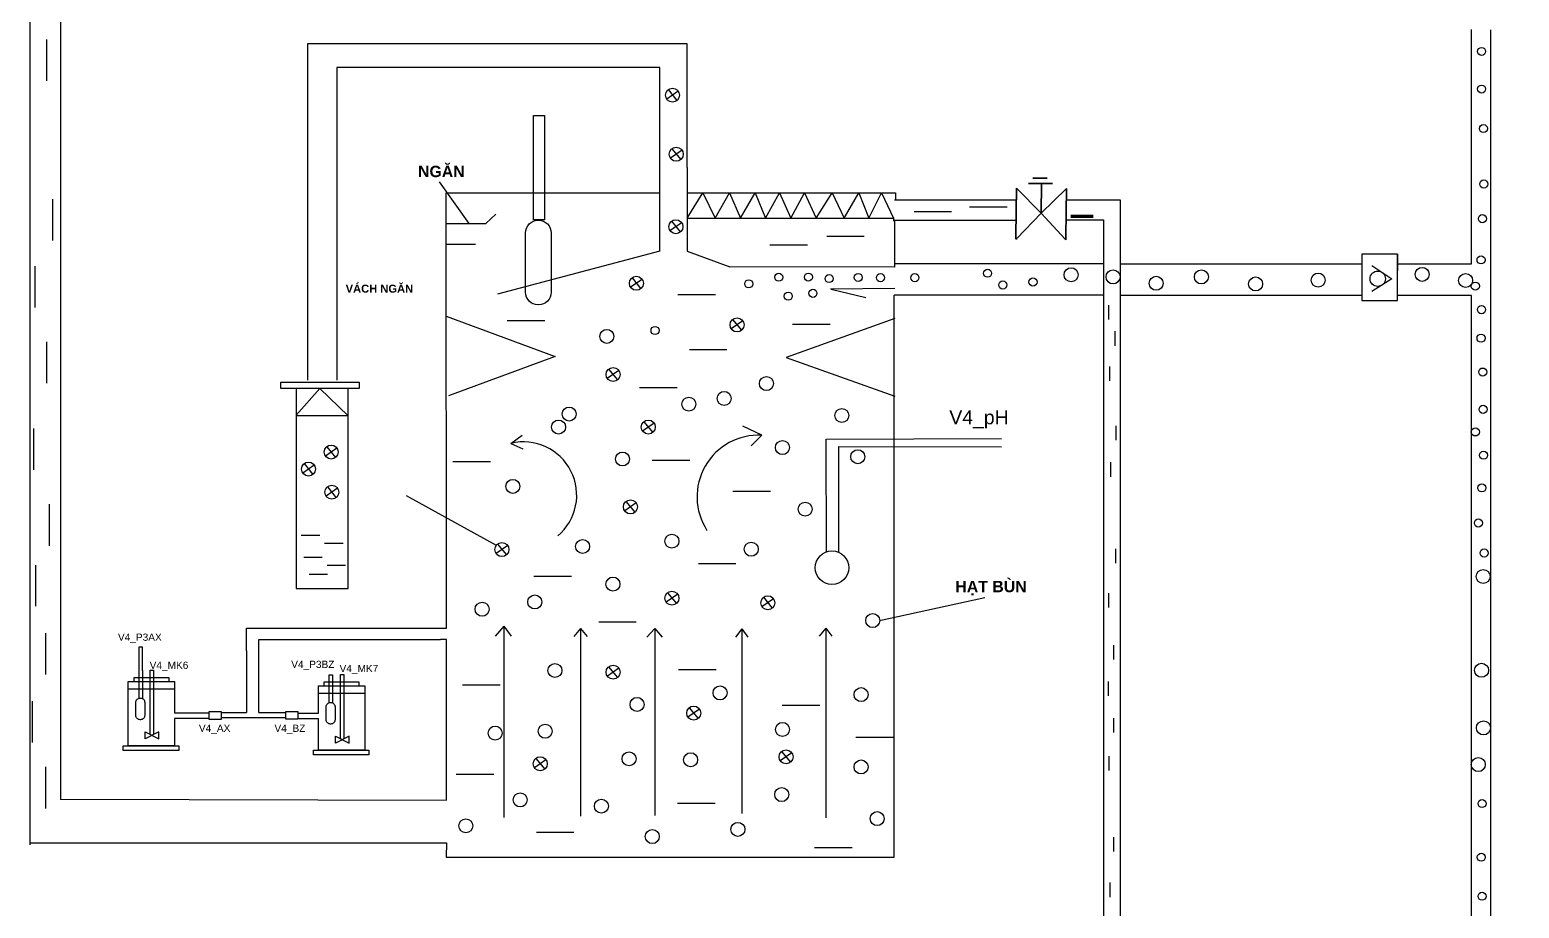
# Model space of a CAD drawing. Header units: millimetres. Extents: x 7014966 to 7187914, y 108642 to 109358.
# Drawn here: x 7015216.1 to 7015346.8, y 109059.2 to 109136.1 of the extents above; entities that cross this region are included whole.
import ezdxf

# ---------------------------------------------------------------- set-up
doc = ezdxf.new("R2010")
doc.units = ezdxf.units.MM
doc.layers.add('1. Net dam', color=7, linetype='Continuous', lineweight=35)
doc.styles.get("Standard").update_dxf_attribs({"font": 'arial.ttf'})

msp = doc.modelspace()

# ---------------------------------------------------------------- linework, layer by layer
for p, q in [((7015216.15, 109169.82), (7015216.14, 109064.73)), ((7015218.82, 109168.91), (7015218.82, 109068.68)), ((7015217.6, 109135.3), (7015217.6, 109131.68)), ((7015342.58, 109115.62), (7015342.58, 109136.16)), ((7015344.3, 109003.79), (7015344.3, 109136.13)), ((7015273.79, 109134.91), (7015240.49, 109134.91)), ((7015240.49, 109134.91), (7015240.49, 109105.45)), ((7015273.79, 109124.08), (7015273.79, 109134.91)), ((7015271.41, 109132.83), (7015243.07, 109132.83)), ((7015243.07, 109132.83), (7015243.07, 109105.44)), ((7015271.41, 109116.74), (7015271.41, 109132.83)), ((7015273.01, 109130.77), (7015272, 109130.08)), ((7015272.12, 109130.9), (7015272.89, 109129.95)), ((7015273.35, 109125.59), (7015272.34, 109124.89)), ((7015272.46, 109125.72), (7015273.23, 109124.77)), ((7015273.79, 109124.08), (7015273.79, 109116.74)), ((7015252.04, 109122.82), (7015254.65, 109119.17)), ((7015218.14, 109121.29), (7015218.14, 109117.67)), ((7015252.66, 109121.85), (7015271.41, 109121.85)), ((7015252.7, 109083.7), (7015252.66, 109121.85)), ((7015273.79, 109121.85), (7015291.48, 109121.85)), ((7015273.79, 109119.63), (7015275.17, 109121.85)), ((7015275.17, 109121.85), (7015276.26, 109119.63)), ((7015276.26, 109119.63), (7015277.51, 109121.85)), ((7015277.51, 109121.85), (7015278.48, 109119.63)), ((7015278.48, 109119.63), (7015279.76, 109121.85)), ((7015279.76, 109121.85), (7015280.67, 109119.63)), ((7015280.67, 109119.63), (7015281.89, 109121.85)), ((7015281.89, 109121.85), (7015282.89, 109119.63)), ((7015282.89, 109119.63), (7015284.09, 109121.85)), ((7015284.09, 109121.85), (7015285.1, 109119.63)), ((7015285.1, 109119.63), (7015286.51, 109121.85)), ((7015286.51, 109121.85), (7015287.56, 109119.63)), ((7015287.56, 109119.63), (7015288.85, 109121.85)), ((7015288.85, 109121.85), (7015289.73, 109119.63)), ((7015289.73, 109119.63), (7015290.84, 109121.85)), ((7015290.84, 109121.85), (7015291.89, 109119.63)), ((7015291.48, 109121.85), (7015292.08, 109121.85)), ((7015291.97, 109121.25), (7015302.67, 109121.25)), ((7015292.08, 109121.85), (7015292.08, 109121.25)), ((7015298.57, 109120.64), (7015301.86, 109120.64)), ((7015307.05, 109121.25), (7015311.78, 109121.25)), ((7015311.78, 109121.25), (7015311.78, 109043.38)), ((7015256.14, 109119.17), (7015257.02, 109119.98)), ((7015272.43, 109119.37), (7015273.2, 109118.42)), ((7015273.79, 109119.63), (7015291.47, 109119.63)), ((7015291.47, 109119.63), (7015291.89, 109119.63)), ((7015291.89, 109119.63), (7015291.89, 109119.38)), ((7015291.98, 109119.43), (7015291.97, 109115.35)), ((7015302.65, 109119.43), (7015291.98, 109119.43)), ((7015293.7, 109120.21), (7015296.99, 109120.21)), ((7015307.04, 109119.68), (7015307.04, 109119.68)), ((7015307.04, 109119.5), (7015310.32, 109119.5)), ((7015310.32, 109119.5), (7015310.32, 109038.42)), ((7015252.66, 109119.17), (7015256.14, 109119.17)), ((7015273.32, 109119.24), (7015272.31, 109118.55)), ((7015286.04, 109118.05), (7015289.33, 109118.05)), ((7015252.66, 109117.37), (7015255.22, 109117.37)), ((7015271.41, 109116.74), (7015257.17, 109112.99)), ((7015273.79, 109116.74), (7015277.55, 109115.38)), ((7015281.06, 109117.3), (7015284.35, 109117.3)), ((7015216.57, 109115.44), (7015216.57, 109111.82)), ((7015291.98, 109115.35), (7015277.55, 109115.38)), ((7015310.32, 109115.62), (7015291.97, 109115.62)), ((7015311.78, 109115.62), (7015332.98, 109115.62)), ((7015336.1, 109116.48), (7015332.98, 109116.48)), ((7015332.98, 109116.48), (7015332.98, 109114.89)), ((7015333.86, 109115.49), (7015335.61, 109114.33)), ((7015336.1, 109112.43), (7015336.1, 109116.48)), ((7015336.1, 109116.48), (7015336.1, 109115.02)), ((7015336.1, 109115.62), (7015342.58, 109115.62)), ((7015269.85, 109114.27), (7015268.84, 109113.58)), ((7015268.96, 109114.4), (7015269.73, 109113.45)), ((7015332.98, 109114.89), (7015332.98, 109112.43)), ((7015335.61, 109114.33), (7015333.86, 109113.21)), ((7015272.99, 109112.95), (7015276.28, 109112.95)), ((7015292, 109113.47), (7015286.38, 109113.42)), ((7015286.42, 109113.41), (7015289.48, 109112.69)), ((7015294.77, 109112.89), (7015291.96, 109112.89)), ((7015291.96, 109063.64), (7015291.96, 109112.89)), ((7015310.32, 109112.89), (7015294.77, 109112.89)), ((7015311.78, 109112.89), (7015332.98, 109112.89)), ((7015336.1, 109113.7), (7015336.1, 109113.7)), ((7015336.1, 109112.89), (7015342.58, 109112.89)), ((7015342.58, 109006.27), (7015342.58, 109112.86)), ((7015260.15, 109112.09), (7015260.15, 109112.09)), ((7015310.74, 109112.01), (7015310.74, 109110.75)), ((7015332.98, 109112.43), (7015336.1, 109112.43)), ((7015252.66, 109111.04), (7015262.22, 109107.52)), ((7015258.02, 109110.68), (7015261.31, 109110.68)), ((7015278.67, 109110.63), (7015277.66, 109109.93)), ((7015277.78, 109110.76), (7015278.56, 109109.81)), ((7015292, 109110.84), (7015282.48, 109107.44)), ((7015283.05, 109110.36), (7015286.34, 109110.36)), ((7015311.32, 109109.72), (7015311.32, 109108.46)), ((7015217.61, 109108.81), (7015217.61, 109105.18)), ((7015273.99, 109108.12), (7015277.28, 109108.12)), ((7015262.22, 109107.52), (7015252.85, 109104.06)), ((7015267.8, 109106.29), (7015266.79, 109105.59)), ((7015266.91, 109106.41), (7015267.69, 109105.46)), ((7015282.48, 109107.44), (7015292, 109104.04)), ((7015310.85, 109106.63), (7015310.85, 109105.38)), ((7015238.15, 109105.25), (7015245.02, 109105.25)), ((7015238.15, 109104.71), (7015238.15, 109105.25)), ((7015245.02, 109105.25), (7015245.02, 109104.71)), ((7015245.02, 109104.71), (7015238.15, 109104.71)), ((7015239.49, 109104.71), (7015239.49, 109087.18)), ((7015241.58, 109104.71), (7015244.05, 109102.31)), ((7015244.05, 109087.18), (7015244.05, 109104.71)), ((7015269.63, 109104.79), (7015272.92, 109104.79)), ((7015244.05, 109102.31), (7015239.49, 109102.31)), ((7015216.45, 109101.19), (7015216.45, 109097.57)), ((7015270.9, 109101.68), (7015269.89, 109100.98)), ((7015270, 109101.8), (7015270.78, 109100.85)), ((7015280.34, 109100.61), (7015278.69, 109101.4)), ((7015311.39, 109101.43), (7015311.39, 109100.17)), ((7015258.34, 109099.9), (7015259.33, 109100.63)), ((7015258.34, 109099.9), (7015259.39, 109099.43)), ((7015280.34, 109100.61), (7015279.41, 109099.67)), ((7015285.98, 109100.28), (7015301.37, 109100.33)), ((7015286.01, 109090.39), (7015285.98, 109100.28)), ((7015243.08, 109099.49), (7015242.07, 109098.79)), ((7015242.18, 109099.61), (7015242.96, 109098.67)), ((7015270.73, 109098.43), (7015274.02, 109098.43)), ((7015287.08, 109099.63), (7015287.06, 109090.36)), ((7015287.08, 109099.63), (7015301.36, 109099.59)), ((7015241.09, 109098), (7015240.08, 109097.3)), ((7015240.19, 109098.13), (7015240.97, 109097.18)), ((7015253.24, 109098.3), (7015256.54, 109098.3)), ((7015310.93, 109098.24), (7015310.93, 109096.98)), ((7015243.14, 109095.97), (7015242.13, 109095.27)), ((7015242.25, 109096.09), (7015243.02, 109095.14)), ((7015217.85, 109094.56), (7015217.85, 109090.93)), ((7015249.15, 109095.34), (7015257.05, 109090.98)), ((7015269.33, 109094.68), (7015268.32, 109093.99)), ((7015268.43, 109094.81), (7015269.21, 109093.86)), ((7015277.81, 109095.72), (7015281.1, 109095.72)), ((7015239.95, 109091.86), (7015241.57, 109091.86)), ((7015241.99, 109091.15), (7015243.62, 109091.15)), ((7015258.06, 109090.94), (7015257.05, 109090.25)), ((7015257.16, 109091.07), (7015257.94, 109090.12)), ((7015311.36, 109090.67), (7015311.36, 109089.41)), ((7015216.64, 109089.24), (7015216.64, 109085.62)), ((7015240.16, 109089.93), (7015241.78, 109089.93)), ((7015274.78, 109089.36), (7015278.07, 109089.36)), ((7015240.63, 109088.45), (7015242.26, 109088.45)), ((7015242.21, 109089.22), (7015243.83, 109089.22)), ((7015260.35, 109088.25), (7015263.65, 109088.25)), ((7015239.49, 109087.18), (7015244.05, 109087.18)), ((7015272.97, 109086.68), (7015271.96, 109085.99)), ((7015272.08, 109086.81), (7015272.85, 109085.86)), ((7015310.76, 109086.76), (7015310.76, 109085.51)), ((7015281.37, 109086.28), (7015280.36, 109085.58)), ((7015280.48, 109086.41), (7015281.26, 109085.46)), ((7015290.68, 109084.37), (7015299.92, 109086.38)), ((7015266.04, 109084.27), (7015269.33, 109084.27)), ((7015217.52, 109083.28), (7015217.52, 109079.65)), ((7015235.14, 109083.39), (7015235.14, 109083.7)), ((7015235.14, 109083.7), (7015236.58, 109083.7)), ((7015235.14, 109081.73), (7015235.14, 109083.39)), ((7015236.23, 109082.7), (7015237.28, 109082.72)), ((7015236.58, 109083.7), (7015252.7, 109083.7)), ((7015237.28, 109082.72), (7015252.15, 109082.72)), ((7015252.69, 109082.72), (7015252.15, 109082.72)), ((7015252.69, 109068.62), (7015252.69, 109082.72)), ((7015257.71, 109083.87), (7015256.95, 109082.99)), ((7015257.71, 109083.87), (7015257.71, 109067.12)), ((7015257.71, 109083.87), (7015258.36, 109082.99)), ((7015264.45, 109083.68), (7015263.85, 109082.98)), ((7015264.45, 109083.68), (7015264.45, 109067.23)), ((7015264.45, 109083.68), (7015265.02, 109082.98)), ((7015270.96, 109083.67), (7015270.27, 109082.93)), ((7015270.96, 109083.67), (7015270.96, 109067.29)), ((7015270.96, 109083.67), (7015271.6, 109082.93)), ((7015278.59, 109083.65), (7015278.04, 109082.93)), ((7015278.59, 109083.65), (7015278.6, 109067.46)), ((7015278.59, 109083.65), (7015279.13, 109082.93)), ((7015285.96, 109083.69), (7015285.39, 109083)), ((7015285.96, 109083.69), (7015285.96, 109067.07)), ((7015285.96, 109083.69), (7015286.49, 109083)), ((7015225.72, 109079.99), (7015225.72, 109082.07)), ((7015225.72, 109082.07), (7015226.01, 109082.07)), ((7015226.01, 109079.96), (7015226.01, 109082.07)), ((7015235.14, 109081.73), (7015235.14, 109076.3)), ((7015236.23, 109076.3), (7015236.23, 109082.7)), ((7015311.2, 109082.21), (7015311.2, 109080.95)), ((7015267.81, 109080.2), (7015266.8, 109079.5)), ((7015266.91, 109080.32), (7015267.69, 109079.38)), ((7015225.28, 109079.04), (7015225.28, 109079.37)), ((7015225.28, 109079.37), (7015228.32, 109079.37)), ((7015225.72, 109077.56), (7015225.72, 109079.99)), ((7015226.01, 109079.99), (7015226.01, 109077.54)), ((7015226.71, 109074.4), (7015226.71, 109080.01)), ((7015226.71, 109080.01), (7015226.99, 109080.01)), ((7015226.99, 109080.01), (7015226.99, 109074.39)), ((7015228.32, 109079.37), (7015228.32, 109079.04)), ((7015241.96, 109078.66), (7015241.96, 109078.99)), ((7015241.96, 109078.99), (7015245.01, 109078.99)), ((7015242.4, 109077.18), (7015242.4, 109079.61)), ((7015242.4, 109079.61), (7015242.69, 109079.61)), ((7015242.69, 109079.61), (7015242.69, 109077.16)), ((7015243.4, 109074.02), (7015243.4, 109079.63)), ((7015243.4, 109079.63), (7015243.68, 109079.63)), ((7015243.68, 109079.63), (7015243.68, 109074.01)), ((7015245.01, 109078.99), (7015245.01, 109078.66)), ((7015273.04, 109080.07), (7015276.33, 109080.07)), ((7015310.72, 109079.03), (7015310.72, 109077.77)), ((7015224.77, 109078.4), (7015228.83, 109078.4)), ((7015241.46, 109076.25), (7015241.46, 109078.31)), ((7015241.46, 109078.02), (7015245.52, 109078.02)), ((7015254.1, 109078.74), (7015257.4, 109078.74)), ((7015216.35, 109077.31), (7015216.35, 109073.68)), ((7015231.87, 109076.25), (7015228.83, 109076.25)), ((7015239.66, 109076.25), (7015241.46, 109076.25)), ((7015274.87, 109076.61), (7015273.86, 109075.91)), ((7015273.98, 109076.73), (7015274.75, 109075.79)), ((7015282.14, 109076.97), (7015285.43, 109076.97)), ((7015231.87, 109075.79), (7015228.83, 109075.79)), ((7015228.83, 109075.79), (7015228.83, 109073.77)), ((7015239.66, 109075.8), (7015241.46, 109075.8)), ((7015311.2, 109075.82), (7015311.2, 109074.56)), ((7015226.25, 109074.63), (7015227.45, 109074.01)), ((7015227.45, 109074.63), (7015226.25, 109074.01)), ((7015226.25, 109074.01), (7015226.25, 109074.63)), ((7015227.45, 109074.01), (7015227.45, 109074.63)), ((7015242.94, 109074.25), (7015244.14, 109073.63)), ((7015244.14, 109074.25), (7015242.94, 109073.63)), ((7015242.94, 109073.63), (7015242.94, 109074.25)), ((7015244.14, 109073.63), (7015244.14, 109074.25)), ((7015288.6, 109074.14), (7015291.9, 109074.14)), ((7015260.52, 109072.29), (7015261.3, 109071.35)), ((7015282.97, 109072.77), (7015281.96, 109072.08)), ((7015282.08, 109072.9), (7015282.85, 109071.95)), ((7015310.77, 109072.5), (7015310.77, 109071.24)), ((7015217.52, 109071.54), (7015217.52, 109067.91)), ((7015261.41, 109072.17), (7015260.4, 109071.47)), ((7015253.54, 109070.92), (7015256.84, 109070.92)), ((7015218.82, 109068.72), (7015252.69, 109068.62)), ((7015272.95, 109068.38), (7015276.25, 109068.38)), ((7015260.58, 109065.82), (7015263.87, 109065.82)), ((7015216.15, 109064.88), (7015252.69, 109064.88)), ((7015252.69, 109064.88), (7015252.66, 109063.64)), ((7015284.97, 109064.48), (7015288.27, 109064.48)), ((7015311.19, 109065.4), (7015311.19, 109064.14)), ((7015252.66, 109063.64), (7015291.96, 109063.64)), ((7015310.86, 109061.4), (7015310.86, 109060.14))]:
    msp.add_line(p, q)
at = {"lineweight": 120, "ltscale": 5.506639}
msp.add_line((7015307.44, 109119.8), (7015309.4, 109119.8), dxfattribs=at)
for points in [[(7015260.32, 109128.62), (7015261.29, 109128.62), (7015261.29, 109119.5), (7015260.32, 109119.5)], [(7015231.87, 109076.39), (7015232.93, 109076.39), (7015232.93, 109075.69), (7015231.87, 109075.69)], [(7015239.66, 109075.73), (7015238.6, 109075.73), (7015238.6, 109076.41), (7015239.66, 109076.41)], [(7015224.33, 109073.39), (7015229.2, 109073.39), (7015229.2, 109072.97), (7015224.33, 109072.97)], [(7015241.02, 109073.01), (7015245.88, 109073.01), (7015245.88, 109072.59), (7015241.02, 109072.59)]]:
    msp.add_lwpolyline(points, close=True)
for points in [[(7015260.72, 109119.45), (7015260.77, 109119.45, -0.414214), (7015261.86, 109118.35), (7015261.86, 109113.14, -0.414214), (7015260.77, 109112.04), (7015260.72, 109112.04, -0.414214), (7015259.63, 109113.14), (7015259.63, 109118.35, -0.414214)], [(7015225.82, 109077.58), (7015225.84, 109077.58, -0.414214), (7015226.22, 109077.2), (7015226.22, 109076.06, -0.414214), (7015225.84, 109075.68), (7015225.82, 109075.68, -0.414214), (7015225.44, 109076.06), (7015225.44, 109077.2, -0.414214)], [(7015242.51, 109077.2), (7015242.53, 109077.2, -0.414214), (7015242.91, 109076.81), (7015242.91, 109075.68, -0.414214), (7015242.53, 109075.3), (7015242.51, 109075.3, -0.414214), (7015242.13, 109075.68), (7015242.13, 109076.81, -0.414214)]]:
    msp.add_lwpolyline(points, format="xyb", close=True)
for points in [[(7015239.49, 109102.38), (7015241.58, 109104.71)], [(7015228.83, 109073.77), (7015228.83, 109073.39), (7015224.77, 109073.39), (7015224.77, 109079.04), (7015228.83, 109079.04), (7015228.83, 109078.7)], [(7015228.83, 109078.7), (7015228.83, 109076.25)], [(7015241.46, 109078.31), (7015241.46, 109078.66), (7015245.52, 109078.66), (7015245.52, 109073.01), (7015241.46, 109073.01), (7015241.46, 109073.4)], [(7015232.93, 109076.3), (7015235.14, 109076.3)], [(7015236.23, 109076.3), (7015238.6, 109076.3)], [(7015238.6, 109075.84), (7015232.93, 109075.84)], [(7015241.46, 109073.4), (7015241.46, 109075.8)]]:
    msp.add_lwpolyline(points)
for centre, radius in [((7015343.48, 109134.25), 0.354), ((7015343.48, 109130.95), 0.354), ((7015272.51, 109130.42), 0.613), ((7015343.64, 109127.49), 0.354), ((7015272.84, 109125.24), 0.613), ((7015343.67, 109122.63), 0.354), ((7015272.81, 109118.89), 0.613), ((7015343.55, 109119.59), 0.354), ((7015343.43, 109115.98), 0.354), ((7015269.34, 109113.93), 0.613), ((7015279.2, 109113.88), 0.354), ((7015281.83, 109114.46), 0.354), ((7015284.43, 109114.47), 0.354), ((7015286.25, 109114.34), 0.354), ((7015288.8, 109114.44), 0.354), ((7015290.75, 109114.42), 0.354), ((7015293.77, 109114.42), 0.354), ((7015300.15, 109114.81), 0.354), ((7015301.48, 109113.78), 0.354), ((7015304.13, 109114.04), 0.354), ((7015307.47, 109114.68), 0.613), ((7015311.15, 109114.49), 0.613), ((7015314.93, 109113.93), 0.613), ((7015318.9, 109114.49), 0.613), ((7015323.66, 109113.87), 0.613), ((7015329.14, 109114.21), 0.613), ((7015334.37, 109114.33), 0.674), ((7015338.27, 109114.71), 0.613), ((7015342.08, 109114.17), 0.613), ((7015282.66, 109112.8), 0.354), ((7015284.83, 109113.05), 0.354), ((7015342.93, 109113.68), 0.354), ((7015343.47, 109111.62), 0.354), ((7015270.98, 109109.79), 0.354), ((7015278.17, 109110.28), 0.613), ((7015266.75, 109109.28), 0.613), ((7015343.43, 109109.12), 0.354), ((7015267.3, 109105.94), 0.613), ((7015343.58, 109106.15), 0.354), ((7015280.75, 109105.14), 0.613), ((7015273.94, 109103.34), 0.613), ((7015277.04, 109103.84), 0.613), ((7015263.45, 109102.47), 0.613), ((7015287.36, 109102.34), 0.613), ((7015343.61, 109102.88), 0.354), ((7015262.52, 109101.33), 0.613), ((7015270.39, 109101.33), 0.613), ((7015342.93, 109100.9), 0.354), ((7015242.57, 109099.14), 0.613), ((7015282.15, 109099.53), 0.613), ((7015268.13, 109098.53), 0.613), ((7015288.76, 109098.73), 0.613), ((7015343.65, 109098.86), 0.354), ((7015240.58, 109097.65), 0.613), ((7015242.63, 109095.62), 0.613), ((7015258.51, 109096.13), 0.613), ((7015343.5, 109096), 0.354), ((7015268.82, 109094.33), 0.613), ((7015284.15, 109094.13), 0.613), ((7015343.2, 109092.92), 0.354), ((7015272.46, 109091.33), 0.613), ((7015257.55, 109090.59), 0.613), ((7015264.63, 109090.86), 0.613), ((7015279.42, 109090.62), 0.613), ((7015343.7, 109090.29), 0.354), ((7015286.5, 109089), 1.47), ((7015267.29, 109087.57), 0.613), ((7015343.62, 109088.23), 0.613), ((7015272.46, 109086.33), 0.613), ((7015255.81, 109085.36), 0.613), ((7015260.43, 109086), 0.613), ((7015280.87, 109085.93), 0.613), ((7015290.07, 109084.37), 0.613), ((7015262.2, 109079.99), 0.613), ((7015267.3, 109079.85), 0.613), ((7015343.48, 109080.01), 0.613), ((7015269.4, 109077.02), 0.613), ((7015276.68, 109078.03), 0.613), ((7015289.05, 109077.88), 0.613), ((7015274.37, 109076.26), 0.613), ((7015256.96, 109074.51), 0.613), ((7015261.34, 109074.67), 0.613), ((7015282.16, 109074.83), 0.613), ((7015343.64, 109074.96), 0.613), ((7015260.91, 109071.82), 0.613), ((7015268.7, 109072.25), 0.613), ((7015274.1, 109072.17), 0.613), ((7015282.47, 109072.43), 0.613), ((7015343.19, 109071.75), 0.613), ((7015289.05, 109071.54), 0.613), ((7015282.09, 109069.12), 0.613), ((7015259.15, 109068.65), 0.613), ((7015266.27, 109068.1), 0.613), ((7015343.52, 109068.33), 0.354), ((7015290.46, 109067.01), 0.613), ((7015254.38, 109066.38), 0.613), ((7015270.74, 109065.44), 0.613), ((7015278.25, 109066.07), 0.613), ((7015343.45, 109063.63), 0.354), ((7015343.52, 109060.21), 0.354)]:
    msp.add_circle(centre, radius)
for centre, radius, start, end in [((7015259.44, 109095.36), 4.67, 310.139, 103.5665), ((7015280.06, 109095.22), 5.4, 87.0783, 213.0372)]:
    msp.add_arc(centre, radius, start, end)
at = {"layer": '1. Net dam'}
for p, q in [((7015302.68, 109122.27), (7015302.64, 109118.08)), ((7015304.85, 109120.07), (7015302.68, 109122.27)), ((7015305.85, 109122.67), (7015303.74, 109122.68)), ((7015305.36, 109123.13), (7015304.13, 109123.14)), ((7015304.85, 109120.07), (7015304.88, 109122.67)), ((7015304.85, 109120.07), (7015307.06, 109122.23)), ((7015307.06, 109122.23), (7015307.02, 109118.03)), ((7015307.05, 109120.83), (7015307.05, 109120.83)), ((7015304.85, 109120.07), (7015302.7, 109117.86)), ((7015304.85, 109120.07), (7015306.95, 109117.81)), ((7015307.04, 109119.55), (7015307.04, 109119.55)), ((7015302.64, 109118.08), (7015302.64, 109117.79)), ((7015307.02, 109118.03), (7015307.02, 109117.74)), ((7015302.7, 109117.86), (7015302.64, 109117.79)), ((7015306.95, 109117.81), (7015307.01, 109117.75))]:
    msp.add_line(p, q, dxfattribs=at)

# ---------------------------------------------------------------- texts
at = {"lineweight": 120, "ltscale": 5.506639, "attachment_point": 1}
for s, width, insert, char_height in [('{\\fArial|b1|i0|c0|p34;NGĂN}', 408.2818, (7015250.19, 109124.23), 0.9953), ('{\\fArial|b1|i0|c0|p34; VÁCH NGĂN}', 1137.935, (7015243.57, 109113.81), 0.7), ('{\\fArial|b1|i0|c0|p34;HẠT BÙN}', 622.8838, (7015297.32, 109087.85), 0.9953)]:
    msp.add_mtext_dynamic_manual_height_columns(s, width=width, gutter_width=1, heights=[0], dxfattribs=dict(at, insert=insert, char_height=char_height))
at = {"attachment_point": 1}
for s, width, insert, char_height in [('V4_pH', 7933.4748, (7015296.79, 109102.79), 1.219), ('V4_P3AX', 0.4668, (7015223.87, 109083.23), 0.634), ('V4_MK6', 0.2521, (7015226.65, 109080.77), 0.634), ('V4_P3BZ', 0.4668, (7015239.07, 109080.85), 0.634), ('V4_MK7', 0.2197, (7015243.31, 109080.49), 0.634), ('V4_AX', 0.6969, (7015230.97, 109075.25), 0.634), ('V4_BZ', 7933.4748, (7015237.6, 109075.25), 0.634)]:
    msp.add_mtext_dynamic_manual_height_columns(s, width=width, gutter_width=1, heights=[0], dxfattribs=dict(at, insert=insert, char_height=char_height))

doc.saveas('drawing.dxf')
